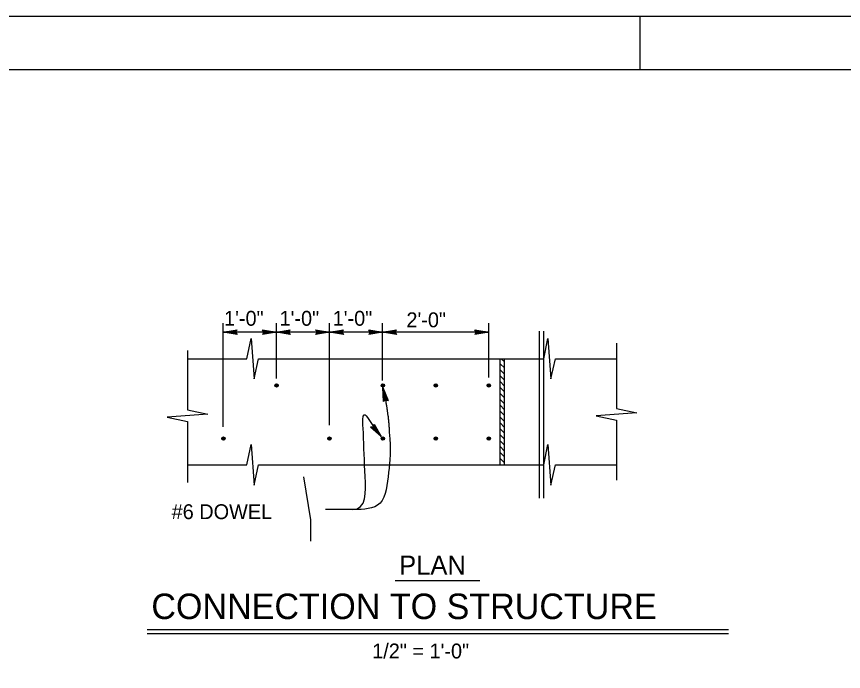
# Model space of a CAD drawing. Extents: x 6348715.77 to 6348718.6, y 1974615.77 to 1974617.6.
# Drawn here: x 6348716.468 to 6348717.117, y 1974617.089 to 1974617.603 of the extents above; entities that cross this region are included whole.
import ezdxf

# ---------------------------------------------------------------- set-up
doc = ezdxf.new("R2010")
doc.units = 0
for name, color, linetype in [('10 Sheet Format', 7, 'Continuous'), ('210 Border', 7, 'Continuous'), ('212 Leaders and Dim Lines', 7, 'Continuous'), ('213 Rebar', 7, 'Continuous'), ('214 Text and Titles', 7, 'Continuous'), ('240 Concrete', 7, 'Continuous')]:
    doc.layers.add(name, color=color, linetype=linetype)

msp = doc.modelspace()

# ---------------------------------------------------------------- linework, layer by layer
at = {"layer": '10 Sheet Format'}
msp.add_lwpolyline([(6348715.77, 1974615.77), (6348718.60333, 1974615.77), (6348718.60333, 1974617.60333), (6348715.77, 1974617.60333)], close=True, dxfattribs=at)
at = {"layer": '210 Border'}
for p, q in [((6348716.9575, 1974617.60333), (6348716.9575, 1974617.56167)), ((6348715.85333, 1974617.56167), (6348718.56167, 1974617.56167))]:
    msp.add_line(p, q, dxfattribs=at)
at = {"layer": '212 Leaders and Dim Lines'}
for p, q in [((6348716.63037, 1974617.28137), (6348716.63037, 1974617.36268)), ((6348716.67204, 1974617.31941), (6348716.67204, 1974617.36268)), ((6348716.71382, 1974617.28264), (6348716.71382, 1974617.36268)), ((6348716.75548, 1974617.31782), (6348716.75548, 1974617.36268)), ((6348716.83882, 1974617.32009), (6348716.83882, 1974617.36268)), ((6348716.63025, 1974617.3558), (6348716.64119, 1974617.35763)), ((6348716.63025, 1974617.3558), (6348716.64091, 1974617.35717)), ((6348716.64063, 1974617.35671), (6348716.63025, 1974617.3558)), ((6348716.64035, 1974617.35626), (6348716.63025, 1974617.3558)), ((6348716.67204, 1974617.3558), (6348716.63025, 1974617.3558)), ((6348716.64007, 1974617.3558), (6348716.63025, 1974617.3558)), ((6348716.64119, 1974617.35397), (6348716.63025, 1974617.3558)), ((6348716.63025, 1974617.3558), (6348716.64063, 1974617.35489)), ((6348716.64091, 1974617.35443), (6348716.63025, 1974617.3558)), ((6348716.63025, 1974617.3558), (6348716.64035, 1974617.35534)), ((6348716.64007, 1974617.3558), (6348716.64063, 1974617.35671)), ((6348716.64063, 1974617.35489), (6348716.64007, 1974617.3558)), ((6348716.64063, 1974617.35671), (6348716.64119, 1974617.35763)), ((6348716.64063, 1974617.35489), (6348716.64119, 1974617.35397)), ((6348716.66166, 1974617.35671), (6348716.6611, 1974617.35762)), ((6348716.6611, 1974617.35762), (6348716.67204, 1974617.3558)), ((6348716.67204, 1974617.3558), (6348716.6611, 1974617.35397)), ((6348716.66166, 1974617.35489), (6348716.6611, 1974617.35397)), ((6348716.66138, 1974617.35717), (6348716.67204, 1974617.3558)), ((6348716.67204, 1974617.3558), (6348716.66138, 1974617.35443)), ((6348716.67204, 1974617.3558), (6348716.66166, 1974617.35671)), ((6348716.66166, 1974617.35671), (6348716.66222, 1974617.3558)), ((6348716.66166, 1974617.35489), (6348716.67204, 1974617.3558)), ((6348716.66222, 1974617.3558), (6348716.66166, 1974617.35489)), ((6348716.67204, 1974617.3558), (6348716.66194, 1974617.35626)), ((6348716.66194, 1974617.35534), (6348716.67204, 1974617.3558)), ((6348716.66222, 1974617.3558), (6348716.67204, 1974617.3558)), ((6348716.67204, 1974617.3558), (6348716.68297, 1974617.35763)), ((6348716.67204, 1974617.3558), (6348716.68269, 1974617.35717)), ((6348716.68241, 1974617.35671), (6348716.67204, 1974617.3558)), ((6348716.68213, 1974617.35626), (6348716.67204, 1974617.3558)), ((6348716.71382, 1974617.3558), (6348716.67204, 1974617.3558)), ((6348716.68185, 1974617.3558), (6348716.67204, 1974617.3558)), ((6348716.68297, 1974617.35397), (6348716.67204, 1974617.3558)), ((6348716.67204, 1974617.3558), (6348716.68241, 1974617.35489)), ((6348716.68269, 1974617.35443), (6348716.67204, 1974617.3558)), ((6348716.67204, 1974617.3558), (6348716.68213, 1974617.35534)), ((6348716.68185, 1974617.3558), (6348716.68241, 1974617.35671)), ((6348716.68241, 1974617.35489), (6348716.68185, 1974617.3558)), ((6348716.68241, 1974617.35671), (6348716.68297, 1974617.35763)), ((6348716.68241, 1974617.35489), (6348716.68297, 1974617.35397)), ((6348716.70344, 1974617.35671), (6348716.70288, 1974617.35762)), ((6348716.70288, 1974617.35762), (6348716.71382, 1974617.3558)), ((6348716.71382, 1974617.3558), (6348716.70288, 1974617.35397)), ((6348716.70344, 1974617.35489), (6348716.70288, 1974617.35397)), ((6348716.70316, 1974617.35717), (6348716.71382, 1974617.3558)), ((6348716.71382, 1974617.3558), (6348716.70316, 1974617.35443)), ((6348716.71382, 1974617.3558), (6348716.70344, 1974617.35671)), ((6348716.70344, 1974617.35671), (6348716.704, 1974617.3558)), ((6348716.70344, 1974617.35489), (6348716.71382, 1974617.3558)), ((6348716.704, 1974617.3558), (6348716.70344, 1974617.35489)), ((6348716.71382, 1974617.3558), (6348716.70372, 1974617.35626)), ((6348716.70372, 1974617.35534), (6348716.71382, 1974617.3558)), ((6348716.704, 1974617.3558), (6348716.71382, 1974617.3558)), ((6348716.71382, 1974617.3558), (6348716.72475, 1974617.35763)), ((6348716.71382, 1974617.3558), (6348716.72447, 1974617.35717)), ((6348716.72419, 1974617.35671), (6348716.71382, 1974617.3558)), ((6348716.72391, 1974617.35626), (6348716.71382, 1974617.3558)), ((6348716.75548, 1974617.3558), (6348716.71382, 1974617.3558)), ((6348716.72363, 1974617.3558), (6348716.71382, 1974617.3558)), ((6348716.72475, 1974617.35397), (6348716.71382, 1974617.3558)), ((6348716.71382, 1974617.3558), (6348716.72419, 1974617.35489)), ((6348716.72447, 1974617.35443), (6348716.71382, 1974617.3558)), ((6348716.71382, 1974617.3558), (6348716.72391, 1974617.35534)), ((6348716.72363, 1974617.3558), (6348716.72419, 1974617.35671)), ((6348716.72419, 1974617.35489), (6348716.72363, 1974617.3558)), ((6348716.72419, 1974617.35671), (6348716.72475, 1974617.35763)), ((6348716.72419, 1974617.35489), (6348716.72475, 1974617.35397)), ((6348716.74511, 1974617.35671), (6348716.74455, 1974617.35762)), ((6348716.74455, 1974617.35762), (6348716.75548, 1974617.3558)), ((6348716.75548, 1974617.3558), (6348716.74455, 1974617.35397)), ((6348716.74511, 1974617.35489), (6348716.74455, 1974617.35397)), ((6348716.74483, 1974617.35717), (6348716.75548, 1974617.3558)), ((6348716.75548, 1974617.3558), (6348716.74483, 1974617.35443)), ((6348716.75548, 1974617.3558), (6348716.74511, 1974617.35671)), ((6348716.74511, 1974617.35671), (6348716.74567, 1974617.3558)), ((6348716.74511, 1974617.35489), (6348716.75548, 1974617.3558)), ((6348716.74567, 1974617.3558), (6348716.74511, 1974617.35489)), ((6348716.75548, 1974617.3558), (6348716.74539, 1974617.35626)), ((6348716.74539, 1974617.35534), (6348716.75548, 1974617.3558)), ((6348716.74567, 1974617.3558), (6348716.75548, 1974617.3558)), ((6348716.75548, 1974617.3558), (6348716.76642, 1974617.35763)), ((6348716.75548, 1974617.3558), (6348716.76614, 1974617.35717)), ((6348716.76586, 1974617.35671), (6348716.75548, 1974617.3558)), ((6348716.76558, 1974617.35626), (6348716.75548, 1974617.3558)), ((6348716.83882, 1974617.3558), (6348716.75548, 1974617.3558)), ((6348716.7653, 1974617.3558), (6348716.75548, 1974617.3558)), ((6348716.76642, 1974617.35397), (6348716.75548, 1974617.3558)), ((6348716.75548, 1974617.3558), (6348716.76586, 1974617.35489)), ((6348716.76614, 1974617.35443), (6348716.75548, 1974617.3558)), ((6348716.75548, 1974617.3558), (6348716.76558, 1974617.35534)), ((6348716.7653, 1974617.3558), (6348716.76586, 1974617.35671)), ((6348716.76586, 1974617.35489), (6348716.7653, 1974617.3558)), ((6348716.76586, 1974617.35671), (6348716.76642, 1974617.35763)), ((6348716.76586, 1974617.35489), (6348716.76642, 1974617.35397)), ((6348716.82845, 1974617.35671), (6348716.82788, 1974617.35762)), ((6348716.82788, 1974617.35762), (6348716.83882, 1974617.3558)), ((6348716.83882, 1974617.3558), (6348716.82788, 1974617.35397)), ((6348716.82845, 1974617.35489), (6348716.82788, 1974617.35397)), ((6348716.82817, 1974617.35717), (6348716.83882, 1974617.3558)), ((6348716.83882, 1974617.3558), (6348716.82817, 1974617.35443)), ((6348716.83882, 1974617.3558), (6348716.82845, 1974617.35671)), ((6348716.82845, 1974617.35671), (6348716.82901, 1974617.3558)), ((6348716.82845, 1974617.35489), (6348716.83882, 1974617.3558)), ((6348716.82901, 1974617.3558), (6348716.82845, 1974617.35489)), ((6348716.83882, 1974617.3558), (6348716.82873, 1974617.35626)), ((6348716.82873, 1974617.35534), (6348716.83882, 1974617.3558)), ((6348716.82901, 1974617.3558), (6348716.83882, 1974617.3558)), ((6348716.75783, 1974617.30268), (6348716.75572, 1974617.31226)), ((6348716.75629, 1974617.30119), (6348716.75572, 1974617.31226)), ((6348716.75572, 1974617.31226), (6348716.75985, 1974617.30197)), ((6348716.75884, 1974617.30232), (6348716.75572, 1974617.31226)), ((6348716.75572, 1974617.31226), (6348716.75706, 1974617.30193)), ((6348716.75667, 1974617.30156), (6348716.75572, 1974617.31226)), ((6348716.75572, 1974617.31226), (6348716.75744, 1974617.30231)), ((6348716.75833, 1974617.3025), (6348716.75572, 1974617.31226)), ((6348716.75572, 1974617.31226), (6348716.75935, 1974617.30215)), ((6348716.75706, 1974617.30193), (6348716.75783, 1974617.30268)), ((6348716.75783, 1974617.30268), (6348716.75884, 1974617.30232)), ((6348716.75884, 1974617.30232), (6348716.75985, 1974617.30197)), ((6348716.75706, 1974617.30193), (6348716.75629, 1974617.30119)), ((6348716.74843, 1974617.28238), (6348716.74876, 1974617.2834)), ((6348716.74859, 1974617.28289), (6348716.75443, 1974617.27387)), ((6348716.74876, 1974617.2834), (6348716.75443, 1974617.27387)), ((6348716.74703, 1974617.2812), (6348716.74597, 1974617.28104)), ((6348716.75443, 1974617.27387), (6348716.74597, 1974617.28104)), ((6348716.75443, 1974617.27387), (6348716.7465, 1974617.28112)), ((6348716.74809, 1974617.28136), (6348716.74703, 1974617.2812)), ((6348716.74703, 1974617.2812), (6348716.75443, 1974617.27387)), ((6348716.74756, 1974617.28128), (6348716.75443, 1974617.27387)), ((6348716.74843, 1974617.28238), (6348716.74809, 1974617.28136)), ((6348716.74809, 1974617.28136), (6348716.75443, 1974617.27387)), ((6348716.75443, 1974617.27387), (6348716.74826, 1974617.28187)), ((6348716.75443, 1974617.27387), (6348716.74843, 1974617.28238))]:
    msp.add_line(p, q, dxfattribs=at)
for points, degree in [([(6348716.75572, 1974617.31226), (6348716.76021, 1974617.29185), (6348716.76069, 1974617.27679)], 2), ([(6348716.74038, 1974617.27666), (6348716.73872, 1974617.29622), (6348716.74513, 1974617.28645), (6348716.74976, 1974617.2794), (6348716.75443, 1974617.27387)], 3), ([(6348716.76069, 1974617.27714), (6348716.762, 1974617.26295), (6348716.76027, 1974617.24641), (6348716.75715, 1974617.21661), (6348716.73182, 1974617.21651), (6348716.72102, 1974617.21646), (6348716.71061, 1974617.21661)], 3), ([(6348716.73182, 1974617.21651), (6348716.74308, 1974617.21651), (6348716.74174, 1974617.24368), (6348716.74065, 1974617.26553), (6348716.74039, 1974617.27682)], 3)]:
    msp.add_open_spline(points, degree=degree, dxfattribs=at)
at = {"layer": '213 Rebar'}
for p, q in [((6348716.69343, 1974617.24208), (6348716.69882, 1974617.2083)), ((6348716.69882, 1974617.2083), (6348716.69882, 1974617.19173))]:
    msp.add_line(p, q, dxfattribs=at)
for centre, radius in [((6348716.67221, 1974617.31385), 0.00131), ((6348716.67221, 1974617.31385), 0.000972), ((6348716.67221, 1974617.31385), 0.000485), ((6348716.75573, 1974617.31385), 0.00131), ((6348716.75573, 1974617.31385), 0.000972), ((6348716.75573, 1974617.31385), 0.000485), ((6348716.79717, 1974617.31385), 0.00131), ((6348716.79717, 1974617.31385), 0.000972), ((6348716.79717, 1974617.31385), 0.000485), ((6348716.83882, 1974617.31385), 0.00131), ((6348716.83882, 1974617.31385), 0.000972), ((6348716.83882, 1974617.31385), 0.000485), ((6348716.63044, 1974617.2722), 0.00131), ((6348716.63044, 1974617.2722), 0.000972), ((6348716.63044, 1974617.2722), 0.000485), ((6348716.71374, 1974617.2722), 0.00131), ((6348716.71374, 1974617.2722), 0.000972), ((6348716.71374, 1974617.2722), 0.000485), ((6348716.75573, 1974617.2722), 0.00131), ((6348716.75573, 1974617.2722), 0.000972), ((6348716.75573, 1974617.2722), 0.000485), ((6348716.79717, 1974617.2722), 0.00131), ((6348716.79717, 1974617.2722), 0.000972), ((6348716.79717, 1974617.2722), 0.000485), ((6348716.83882, 1974617.2722), 0.00131), ((6348716.83882, 1974617.2722), 0.000972), ((6348716.83882, 1974617.2722), 0.000485)]:
    msp.add_circle(centre, radius, dxfattribs=at)
at = {"layer": '214 Text and Titles'}
for p, q in [((6348716.76522, 1974617.16085), (6348716.83171, 1974617.16085)), ((6348716.57059, 1974617.12247), (6348717.027, 1974617.12247)), ((6348716.57059, 1974617.11922), (6348717.027, 1974617.11922))]:
    msp.add_line(p, q, dxfattribs=at)
at = {"layer": '240 Concrete'}
for p, q in [((6348716.87838, 1974617.35636), (6348716.87838, 1974617.22535)), ((6348716.88185, 1974617.35636), (6348716.88185, 1974617.22535)), ((6348716.64889, 1974617.3348), (6348716.65217, 1974617.35083)), ((6348716.65217, 1974617.35083), (6348716.65458, 1974617.31897)), ((6348716.88197, 1974617.3348), (6348716.88525, 1974617.35083)), ((6348716.88525, 1974617.35083), (6348716.88766, 1974617.31897)), ((6348716.60229, 1974617.34133), (6348716.60229, 1974617.29472)), ((6348716.93897, 1974617.34713), (6348716.93897, 1974617.29576)), ((6348716.60229, 1974617.3348), (6348716.64889, 1974617.3348)), ((6348716.65458, 1974617.31897), (6348716.65806, 1974617.3348)), ((6348716.65806, 1974617.3348), (6348716.75548, 1974617.3348)), ((6348716.75548, 1974617.3348), (6348716.88197, 1974617.3348)), ((6348716.84782, 1974617.25146), (6348716.84782, 1974617.3348)), ((6348716.84856, 1974617.3348), (6348716.85105, 1974617.3323)), ((6348716.85129, 1974617.25146), (6348716.85129, 1974617.3348)), ((6348716.88766, 1974617.31897), (6348716.89114, 1974617.3348)), ((6348716.89114, 1974617.3348), (6348716.93897, 1974617.3348)), ((6348716.84782, 1974617.33089), (6348716.85105, 1974617.32766)), ((6348716.84782, 1974617.32616), (6348716.85129, 1974617.32269)), ((6348716.84782, 1974617.32152), (6348716.85129, 1974617.31805)), ((6348716.84782, 1974617.31688), (6348716.85129, 1974617.31341)), ((6348716.84782, 1974617.31224), (6348716.85129, 1974617.30877)), ((6348716.84782, 1974617.3076), (6348716.85129, 1974617.30413)), ((6348716.84782, 1974617.30296), (6348716.85129, 1974617.29949)), ((6348716.84782, 1974617.29832), (6348716.85129, 1974617.29485)), ((6348716.61832, 1974617.29144), (6348716.58646, 1974617.28904)), ((6348716.60229, 1974617.29472), (6348716.61832, 1974617.29144)), ((6348716.84782, 1974617.29368), (6348716.85129, 1974617.29021)), ((6348716.955, 1974617.29247), (6348716.92314, 1974617.29007)), ((6348716.92314, 1974617.29007), (6348716.93897, 1974617.28659)), ((6348716.93897, 1974617.29576), (6348716.955, 1974617.29247)), ((6348716.58646, 1974617.28904), (6348716.60229, 1974617.28556)), ((6348716.60229, 1974617.28556), (6348716.60229, 1974617.23773)), ((6348716.84782, 1974617.28904), (6348716.85129, 1974617.28557)), ((6348716.84782, 1974617.2844), (6348716.85129, 1974617.28093)), ((6348716.93897, 1974617.28659), (6348716.93897, 1974617.23966)), ((6348716.84782, 1974617.27976), (6348716.85129, 1974617.27629)), ((6348716.84782, 1974617.27512), (6348716.85129, 1974617.27165)), ((6348716.84782, 1974617.27048), (6348716.85129, 1974617.26701)), ((6348716.64889, 1974617.25146), (6348716.65217, 1974617.2675)), ((6348716.65217, 1974617.2675), (6348716.65458, 1974617.23564)), ((6348716.84782, 1974617.26584), (6348716.85129, 1974617.26237)), ((6348716.88197, 1974617.25146), (6348716.88525, 1974617.2675)), ((6348716.88525, 1974617.2675), (6348716.88766, 1974617.23564)), ((6348716.84782, 1974617.2612), (6348716.85129, 1974617.25773)), ((6348716.60229, 1974617.25146), (6348716.64889, 1974617.25146)), ((6348716.65458, 1974617.23564), (6348716.65806, 1974617.25146)), ((6348716.65806, 1974617.25146), (6348716.75549, 1974617.25146)), ((6348716.75548, 1974617.25146), (6348716.88197, 1974617.25146)), ((6348716.84779, 1974617.25192), (6348716.84824, 1974617.25146)), ((6348716.84782, 1974617.25658), (6348716.85117, 1974617.25322)), ((6348716.88766, 1974617.23564), (6348716.89114, 1974617.25146)), ((6348716.89114, 1974617.25146), (6348716.93897, 1974617.25146))]:
    msp.add_line(p, q, dxfattribs=at)

# ---------------------------------------------------------------- texts
at = {"layer": '212 Leaders and Dim Lines'}
for s, height, p in [('1\'-0"', 0.011667, (6348716.63101, 1974617.36071)), ('1\'-0"', 0.011667, (6348716.67458, 1974617.36071)), ('1\'-0"', 0.011667, (6348716.71628, 1974617.36071)), ('2\'-0"', 0.011667, (6348716.77416, 1974617.35953)), ('1/2" = 1\'-0"', 0.0116668, (6348716.74729, 1974617.09965))]:
    msp.add_text(s, height=height, dxfattribs=at).set_placement(p)
at = {"layer": '214 Text and Titles'}
for s, height, p in [('#6 DOWEL', 0.011667, (6348716.58985, 1974617.20896)), ('PLAN', 0.015002, (6348716.76843, 1974617.16537)), ('CONNECTION TO STRUCTURE', 0.0200026, (6348716.57392, 1974617.13054))]:
    msp.add_text(s, height=height, dxfattribs=at).set_placement(p)

doc.saveas('drawing.dxf')
